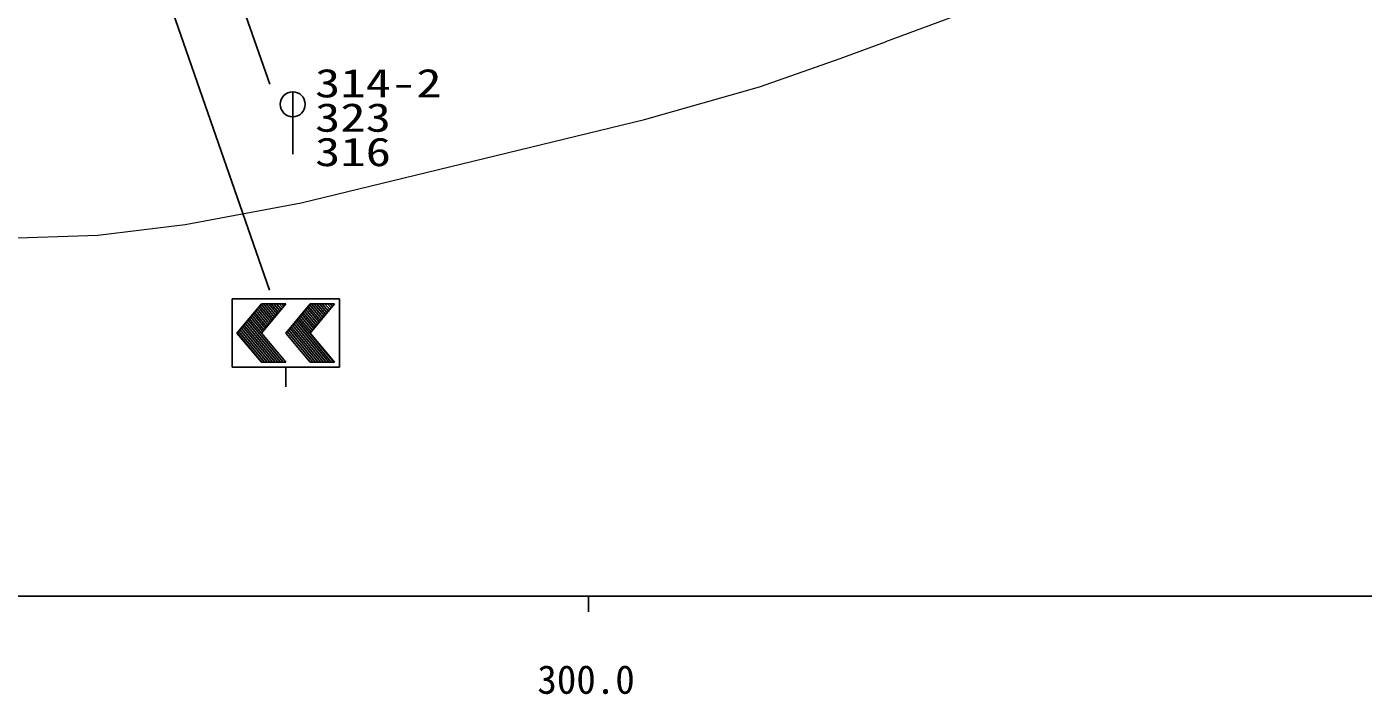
# Model space of a CAD drawing. Units: millimetres, scale not verified. Extents: x 40000 to 680000, y 20000 to 380000.
# Drawn here: x 332046 to 417584, y 198715 to 241448 of the extents above; entities that cross this region are included whole.
import ezdxf
from ezdxf.enums import TextEntityAlignment as Align

# ---------------------------------------------------------------- set-up
doc = ezdxf.new("R2010")
doc.units = ezdxf.units.MM
doc.header["$LTSCALE"] = 1000
for name, color, linetype, lineweight in [('M-STR-HTXT', 7, 'Continuous', 13), ('M-STR-STRC', 7, 'Continuous', 25), ('M-TTL-BAND', 7, 'Continuous', 25)]:
    doc.layers.add(name, color=color, linetype=linetype, lineweight=lineweight)
doc.styles.add('ＭＳ ゴシック', font='')
doc.styles.get('ＭＳ ゴシック').set_extended_font_data('MS Gothic')

msp = doc.modelspace()

# ---------------------------------------------------------------- linework, layer by layer
at = {"layer": 'M-STR-HTXT'}
for p, q in [((557757, 303580), (387010, 240491)), ((384108, 239415), (387010, 240491)), ((378939, 237602), (384108, 239415)), ((371579, 235503), (378939, 237602)), ((349614, 230166), (371579, 235503)), ((342195, 228792), (349614, 230166)), ((336606, 228111), (342195, 228792)), ((281153, 226170), (336606, 228111))]:
    msp.add_line(p, q, dxfattribs=at)
at = {"layer": 'M-STR-STRC'}
for p, q in [((343560, 249298), (347612, 237770)), ((339668, 247332), (347587, 224582)), ((349068, 237281), (349068, 233281)), ((345187, 219654), (345187, 224029)), ((345187, 224029), (352062, 224029)), ((347062, 223716), (345499, 221841)), ((346703, 223286), (347485, 222349)), ((346788, 223388), (347569, 222450)), ((346873, 223489), (347654, 222552)), ((346957, 223591), (347738, 222654)), ((347042, 223693), (347823, 222755)), ((347062, 221841), (348624, 223716)), ((348624, 223716), (347062, 223716)), ((347191, 223716), (347908, 222857)), ((347361, 223716), (347992, 222958)), ((347530, 223716), (348077, 223060)), ((347699, 223716), (348162, 223161)), ((347868, 223716), (348246, 223263)), ((348037, 223716), (348331, 223364)), ((348207, 223716), (348415, 223466)), ((348376, 223716), (348500, 223567)), ((348545, 223716), (348585, 223669)), ((350187, 223716), (348624, 221841)), ((350590, 222325), (349809, 223263)), ((350675, 222427), (349893, 223364)), ((350759, 222528), (349978, 223466)), ((350844, 222630), (350062, 223567)), ((350928, 222731), (350147, 223669)), ((350187, 221841), (351749, 223716)), ((351749, 223716), (350187, 223716)), ((351013, 222833), (350277, 223716)), ((351098, 222934), (350446, 223716)), ((351182, 223036), (350615, 223716)), ((351267, 223137), (350784, 223716)), ((351351, 223239), (350954, 223716)), ((351436, 223341), (351123, 223716)), ((351521, 223442), (351292, 223716)), ((351605, 223544), (351461, 223716)), ((351690, 223645), (351631, 223716)), ((352062, 224029), (352062, 219654)), ((346027, 222474), (348116, 219966)), ((346111, 222576), (348286, 219966)), ((346196, 222677), (348455, 219966)), ((346280, 222779), (347062, 221841)), ((346365, 222880), (347146, 221943)), ((346450, 222982), (347231, 222044)), ((346534, 223083), (347315, 222146)), ((346619, 223185), (347400, 222247)), ((351202, 219966), (349132, 222450)), ((351371, 219966), (349216, 222552)), ((351540, 219966), (349301, 222654)), ((351710, 219966), (349386, 222755)), ((350251, 221919), (349470, 222857)), ((350336, 222021), (349555, 222958)), ((350421, 222122), (349639, 223060)), ((350505, 222224), (349724, 223161)), ((345499, 221841), (347062, 219966)), ((345519, 221865), (347101, 219966)), ((345603, 221966), (347270, 219966)), ((345688, 222068), (347440, 219966)), ((345773, 222170), (347609, 219966)), ((345857, 222271), (347778, 219966)), ((345942, 222373), (347947, 219966)), ((348624, 219966), (347062, 221841)), ((348624, 221841), (350187, 219966)), ((350356, 219966), (348709, 221943)), ((350525, 219966), (348793, 222044)), ((350694, 219966), (348878, 222146)), ((350863, 219966), (348963, 222247)), ((351033, 219966), (349047, 222349)), ((351749, 219966), (350187, 221841)), ((347062, 219966), (348624, 219966)), ((350187, 219966), (351749, 219966)), ((352062, 219654), (345187, 219654)), ((348624, 218404), (348624, 219654))]:
    msp.add_line(p, q, dxfattribs=at)
msp.add_circle((349068, 236481), 800, dxfattribs=at)
at = {"layer": 'M-TTL-BAND'}
for p, q in [((40000, 205000), (579000, 205000)), ((368000, 205000), (368000, 204000))]:
    msp.add_line(p, q, dxfattribs=at)

# ---------------------------------------------------------------- texts
at = {"layer": 'M-STR-STRC', "style": 'ＭＳ ゴシック', "width": 1.3}
for s, p in [('314-2', (350496, 236373)), ('323', (350496, 234173)), ('316', (350496, 231973))]:
    msp.add_text(s, height=1833, dxfattribs=at).set_placement(p, align=Align.BOTTOM_LEFT)
at = {"layer": 'M-TTL-BAND', "style": 'ＭＳ ゴシック'}
msp.add_text('300.0', height=1833, dxfattribs=at).set_placement((367844, 198195), align=Align.BOTTOM_CENTER)

doc.saveas('drawing.dxf')
